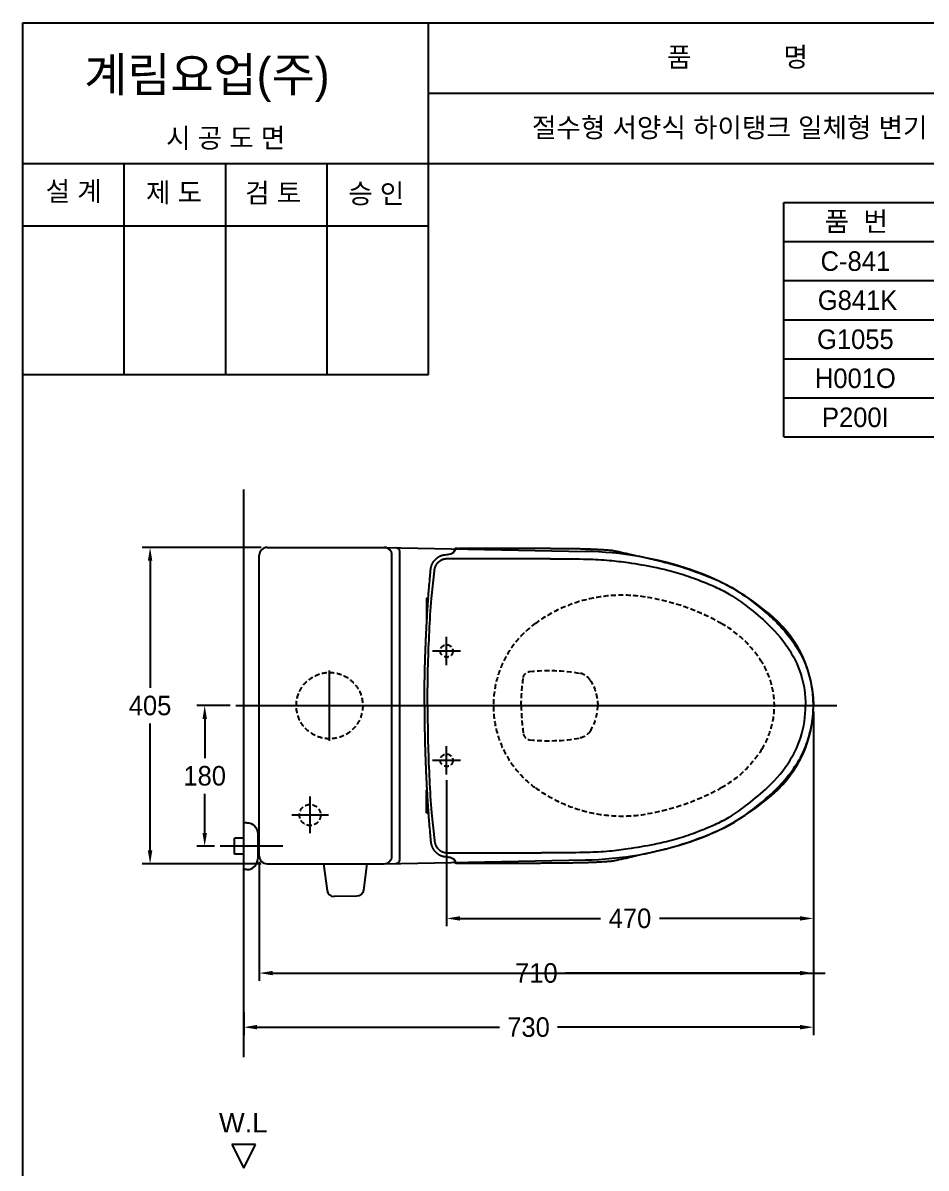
# Model space of a CAD drawing. Header units: millimetres. Extents: x 4660 to 14520, y -4429 to -1100.
# Drawn here: x 6785 to 7942, y -2566 to -1100 of the extents above; entities that cross this region are included whole.
import ezdxf
from ezdxf.enums import TextEntityAlignment as Align
from ezdxf.lldxf.tags import DXFTag

# ---------------------------------------------------------------- set-up
doc = ezdxf.new("R2010")
doc.units = ezdxf.units.MM
doc.linetypes.add('DASHED2', pattern=[9.525, 6.35, -3.175])
for name, color, linetype in [('TEXT', 7, 'Continuous'), ('내부선 및 부속', 4, 'Continuous'), ('도각라인', 255, 'Continuous'), ('외형선', 3, 'Continuous'), ('점선', 6, 'DASHED2'), ('중심선', 1, 'DASHED'), ('치수선', 7, 'Continuous')]:
    doc.layers.add(name, color=color, linetype=linetype)
doc.styles.add('____', font='')
doc.styles.add('타이틀', font='H2GTRM.TTF', dxfattribs={"height": 25})
doc.styles.get('____').set_extended_font_data('굴림')
tags = doc.linetypes.add('DASHDOT', pattern=[70, 31, -13, 13, -13]).pattern_tags.tags
tags[10:11] = [DXFTag(74, 4), DXFTag(75, 0), DXFTag(340, '0'), DXFTag(46, 0.0), DXFTag(50, 0.0), DXFTag(44, 0.0), DXFTag(45, 0.0)]
tags[8:9] = [DXFTag(74, 4), DXFTag(75, 0), DXFTag(340, '0'), DXFTag(46, 0.0), DXFTag(50, 0.0), DXFTag(44, 0.0), DXFTag(45, 0.0)]
tags[6:7] = [DXFTag(74, 4), DXFTag(75, 0), DXFTag(340, '0'), DXFTag(46, 0.0), DXFTag(50, 0.0), DXFTag(44, 0.0), DXFTag(45, 0.0)]
tags[4:5] = [DXFTag(74, 4), DXFTag(75, 0), DXFTag(340, '0'), DXFTag(46, 0.0), DXFTag(50, 0.0), DXFTag(44, 0.0), DXFTag(45, 0.0)]
tags = doc.linetypes.add('DASHED', pattern=[25.72, 12.86, -12.86]).pattern_tags.tags
tags[6:7] = [DXFTag(74, 4), DXFTag(75, 0), DXFTag(340, '0'), DXFTag(46, 0.0), DXFTag(50, 0.0), DXFTag(44, 0.0), DXFTag(45, 0.0)]
tags[4:5] = [DXFTag(74, 4), DXFTag(75, 0), DXFTag(340, '0'), DXFTag(46, 0.0), DXFTag(50, 0.0), DXFTag(44, 0.0), DXFTag(45, 0.0)]
doc.dimstyles.new('MSADIM', dxfattribs={"dimtxt": 33, "dimasz": 17, "dimexe": 10, "dimexo": 7.5, "dimgap": 10, "dimtad": 0, "dimtih": 1, "dimtoh": 1, "dimdec": 0, "dimzin": 1, "dimdsep": 46, "dimtxsty": '____', "dimcen": 11.25, "dimadec": 0, "dimazin": 0, "dimtfac": 1, "dimtdec": 0, "dimtix": 1, "dimtmove": 0, "dimatfit": 3, "dimfxl": 1, "dimtolj": 1, "dimtzin": 1, "dimarcsym": 0})

# ---------------------------------------------------------------- blocks, each defined once
blk = doc.blocks.new('*D14')
at = {"layer": '치수선', "color": 0, "linetype": 'Continuous', "lineweight": -2, "transparency": 16777216}
for p, q in [((7797.8, -1981.6), (7797.8, -2256.6)), ((7327.8, -2069.6), (7327.8, -2256.6)), ((7344.8, -2246.6), (7525.2, -2246.6)), ((7780.8, -2246.6), (7600.5, -2246.6))]:
    blk.add_line(p, q, dxfattribs=at)
at = {"layer": '치수선', "color": 0, "linetype": 'Continuous', "transparency": 16777216}
for points in [[(7344.8, -2243.8), (7344.8, -2249.4), (7327.8, -2246.6)], [(7780.8, -2243.8), (7780.8, -2249.4), (7797.8, -2246.6)]]:
    blk.add_solid(points, dxfattribs=at)
at = {"layer": '치수선', "color": 0, "linetype": 'Continuous', "transparency": 16777216, "insert": (7562.8, -2246.6), "char_height": 25, "attachment_point": 5, "style": '____'}
blk.add_mtext('\\A1;470', dxfattribs=at)
blk = doc.blocks.new('*D15')
at = {"layer": '치수선', "color": 0, "linetype": 'Continuous', "lineweight": -2, "transparency": 16777216}
for p, q in [((7797.8, -1981.6), (7797.8, -2326.6)), ((7087.8, -2174.1), (7087.8, -2326.6)), ((7104.8, -2316.6), (7405.7, -2316.6)), ((7780.8, -2316.6), (7480, -2316.6))]:
    blk.add_line(p, q, dxfattribs=at)
at = {"layer": '치수선', "color": 0, "linetype": 'Continuous', "transparency": 16777216}
for points in [[(7104.8, -2313.8), (7104.8, -2319.4), (7087.8, -2316.6)], [(7780.8, -2313.8), (7780.8, -2319.4), (7797.8, -2316.6)]]:
    blk.add_solid(points, dxfattribs=at)
at = {"layer": '치수선', "color": 0, "linetype": 'Continuous', "transparency": 16777216, "insert": (7442.8, -2316.6), "char_height": 25, "attachment_point": 5, "style": '____'}
blk.add_mtext('\\A1;710', dxfattribs=at)
blk = doc.blocks.new('*D16')
at = {"layer": '치수선', "color": 0, "linetype": 'Continuous', "lineweight": -2, "transparency": 16777216}
for p, q in [((7090.3, -1771.6), (6937.8, -1771.6)), ((6947.8, -1788.6), (6947.8, -1951.3)), ((6947.8, -2159.6), (6947.8, -1996.9)), ((7090.3, -2176.6), (6937.8, -2176.6))]:
    blk.add_line(p, q, dxfattribs=at)
at = {"layer": '치수선', "color": 0, "linetype": 'Continuous', "transparency": 16777216}
for points in [[(6945, -1788.6), (6950.7, -1788.6), (6947.8, -1771.6)], [(6945, -2159.6), (6950.7, -2159.6), (6947.8, -2176.6)]]:
    blk.add_solid(points, dxfattribs=at)
at = {"layer": '치수선', "color": 0, "linetype": 'Continuous', "transparency": 16777216, "insert": (6947.8, -1974.1), "char_height": 25, "attachment_point": 5, "style": '____'}
blk.add_mtext('\\A1;405', dxfattribs=at)
blk = doc.blocks.new('*D17')
at = {"layer": '치수선', "color": 0, "linetype": 'Continuous', "lineweight": -2, "transparency": 16777216}
for p, q in [((7050.3, -1974.1), (7007.8, -1974.1)), ((7017.8, -1991.1), (7017.8, -2041.3)), ((7017.8, -2137.1), (7017.8, -2087)), ((7030.3, -2154.1), (7007.8, -2154.1))]:
    blk.add_line(p, q, dxfattribs=at)
at = {"layer": '치수선', "color": 0, "linetype": 'Continuous', "transparency": 16777216}
for points in [[(7015, -1991.1), (7020.7, -1991.1), (7017.8, -1974.1)], [(7015, -2137.1), (7020.7, -2137.1), (7017.8, -2154.1)]]:
    blk.add_solid(points, dxfattribs=at)
at = {"layer": '치수선', "color": 0, "linetype": 'Continuous', "transparency": 16777216, "insert": (7017.8, -2064.1), "char_height": 25, "attachment_point": 5, "style": '____'}
blk.add_mtext('\\A1;180', dxfattribs=at)
blk = doc.blocks.new('*D22')
at = {"layer": '치수선', "color": 0, "linetype": 'Continuous', "lineweight": -2, "transparency": 16777216}
for p, q in [((7797.8, -2254.1), (7797.8, -2395.9)), ((7067.8, -2366.8), (7067.8, -2395.9)), ((7084.8, -2385.9), (7395.7, -2385.9)), ((7780.8, -2385.9), (7470, -2385.9))]:
    blk.add_line(p, q, dxfattribs=at)
at = {"layer": '치수선', "color": 0, "linetype": 'Continuous', "transparency": 16777216}
for points in [[(7084.8, -2383), (7084.8, -2388.7), (7067.8, -2385.9)], [(7780.8, -2383), (7780.8, -2388.7), (7797.8, -2385.9)]]:
    blk.add_solid(points, dxfattribs=at)
at = {"layer": '치수선', "color": 0, "linetype": 'Continuous', "transparency": 16777216, "insert": (7432.8, -2385.9), "char_height": 25, "attachment_point": 5, "style": '____'}
blk.add_mtext('\\A1;730', dxfattribs=at)

msp = doc.modelspace()

# ---------------------------------------------------------------- linework, layer by layer
at = {"layer": '내부선 및 부속'}
for p, q in [((7257.8, -2166.6), (7257.8, -1781.6)), ((7267.8, -2171.3), (7267.8, -1776.9))]:
    msp.add_line(p, q, dxfattribs=at)
at = {"layer": '내부선 및 부속', "linetype": 'Continuous'}
for p, q in [((7308.4, -1836.9), (7312.2, -1801.5)), ((7308.4, -2111.3), (7312.2, -2146.7)), ((7071.8, -2124.1), (7067.8, -2124.1)), ((7085.8, -2138.1), (7085.8, -2170.1)), ((7055.8, -2164.4), (7055.8, -2143.9)), ((7067.8, -2143.9), (7055.8, -2143.9)), ((7087.8, -2143.9), (7085.8, -2143.9)), ((7067.8, -2164.4), (7055.8, -2164.4)), ((7087.8, -2164.4), (7085.8, -2164.4)), ((7071.8, -2184.1), (7067.8, -2184.1)), ((7170.2, -2176.6), (7174.6, -2210.7)), ((7225.4, -2176.6), (7221.5, -2210.4)), ((7212.6, -2218.3), (7183.5, -2218.5))]:
    msp.add_line(p, q, dxfattribs=at)
at = {"layer": '내부선 및 부속', "linetype": 'Continuous', "flags": 128}
for points in [[(7071.8, -2124.1, -0.414214), (7085.8, -2138.1)], [(7221.5, -2210.4, -0.379025), (7212.6, -2218.3)]]:
    msp.add_lwpolyline(points, format="xyb", dxfattribs=at)
at = {"layer": '내부선 및 부속'}
for centre, radius, start, end in [((7247.8, -1781.6), 10, 0, 90), ((7262.8, -1776.9), 5, 0, 88.8892), ((7247.8, -2166.6), 10, 270, 0), ((7262.8, -2171.3), 5, 271.1108, 0)]:
    msp.add_arc(centre, radius, start, end, dxfattribs=at)
at = {"layer": '내부선 및 부속', "linetype": 'Continuous'}
for centre, radius, start, end in [((7071.8, -2170.1), 14, 270, 360), ((7183.5, -2209.5), 9, 187.3283, 270.36)]:
    msp.add_arc(centre, radius, start, end, dxfattribs=at)
for points, knots in [([(7326.1, -1780.8), (7328.2, -1780.6), (7331.5, -1780.2), (7335.6, -1778.9), (7337.9, -1776.9), (7338.6, -1774.8), (7339, -1773.6), (7339.1, -1772.9)], [0, 0, 0, 0, 0.365249, 0.602127, 0.767607, 0.87495, 1, 1, 1, 1]), ([(7335.6, -1778.5), (7336.3, -1778.1), (7336.8, -1777.7), (7337.4, -1776.8), (7337.7, -1776.3), (7338.3, -1774.6), (7338.5, -1773.8), (7338.6, -1773.3)], [0, 0, 0, 0, 0.27184, 0.27184, 0.635663, 0.635663, 1, 1, 1, 1]), ([(7469.6, -1786), (7482.4, -1786), (7504.7, -1786.2), (7535.1, -1787.6), (7563.9, -1791.2), (7591.4, -1796), (7619, -1802.2), (7645, -1810.9), (7668.8, -1820.3), (7691.8, -1831.5), (7713, -1847.1), (7739.5, -1868.3), (7765.4, -1897), (7784.1, -1933.9), (7787.6, -1960.5), (7787.9, -1974.1)], [0, 0, 0, 0, 0.093653, 0.164046, 0.223339, 0.306249, 0.368717, 0.431233, 0.506855, 0.556726, 0.618117, 0.699663, 0.805979, 0.899628, 1, 1, 1, 1]), ([(7548.3, -1776.9), (7552.6, -1777.8), (7566.2, -1780.9), (7587, -1785.6), (7615.9, -1792.3), (7635, -1798.2), (7646.9, -1802.6)], [0, 0, 0, 0, 0.127278, 0.411073, 0.628105, 1, 1, 1, 1]), ([(7646.9, -1802.6), (7658.3, -1806.8), (7673.2, -1812.6), (7691.2, -1821.4), (7710.2, -1833.2), (7729.1, -1848.2), (7748.1, -1864.6), (7762, -1879.4), (7776.3, -1897.9), (7788.9, -1921.8), (7796, -1947.3), (7797.8, -1965), (7797.8, -1974.1)], [0, 0, 0, 0, 0.150256, 0.1971, 0.246973, 0.425111, 0.493876, 0.556337, 0.675024, 0.781285, 0.887301, 1, 1, 1, 1]), ([(7303.4, -1974.1), (7303.4, -1956.5), (7303.6, -1938.9), (7304.9, -1893.2), (7306.3, -1865), (7308.4, -1836.9)], [0, 0, 0, 0, 0.384285, 0.384285, 1, 1, 1, 1]), ([(7303.4, -1974.1), (7303.4, -1991.7), (7303.6, -2009.3), (7304.9, -2055), (7306.3, -2083.2), (7308.4, -2111.3)], [0, 0, 0, 0, 0.384285, 0.384285, 1, 1, 1, 1]), ([(7469.6, -2162.2), (7482.4, -2162.2), (7504.7, -2162), (7535.1, -2160.6), (7563.9, -2157), (7591.4, -2152.2), (7619, -2146), (7645, -2137.4), (7668.8, -2127.9), (7691.8, -2116.7), (7713, -2101.1), (7739.5, -2079.9), (7765.4, -2051.3), (7784.1, -2014.4), (7787.6, -1987.7), (7787.9, -1974.1)], [0, 0, 0, 0, 0.093653, 0.164046, 0.223339, 0.306249, 0.368717, 0.431233, 0.506855, 0.556726, 0.618117, 0.699663, 0.805979, 0.899628, 1, 1, 1, 1]), ([(7646.9, -2145.6), (7658.3, -2141.4), (7673.2, -2135.6), (7691.2, -2126.8), (7710.2, -2115), (7729.1, -2100), (7748.1, -2083.6), (7762, -2068.8), (7776.3, -2050.4), (7788.9, -2026.5), (7796, -2001), (7797.8, -1983.3), (7797.8, -1974.1)], [0, 0, 0, 0, 0.150256, 0.1971, 0.246973, 0.425111, 0.493876, 0.556337, 0.675024, 0.781285, 0.887301, 1, 1, 1, 1]), ([(7548.3, -2171.3), (7552.6, -2170.4), (7566.2, -2167.4), (7587, -2162.6), (7615.9, -2155.9), (7635, -2150), (7646.9, -2145.6)], [0, 0, 0, 0, 0.127278, 0.411073, 0.628105, 1, 1, 1, 1]), ([(7326.1, -2167.4), (7328.2, -2167.6), (7331.5, -2168), (7335.6, -2169.4), (7337.9, -2171.3), (7338.6, -2173.5), (7339, -2174.6), (7339.1, -2175.3)], [0, 0, 0, 0, 0.365249, 0.602127, 0.767607, 0.87495, 1, 1, 1, 1]), ([(7335.6, -2169.7), (7336.3, -2170.1), (7336.8, -2170.5), (7337.4, -2171.4), (7337.7, -2171.9), (7338.3, -2173.6), (7338.5, -2174.4), (7338.6, -2174.9)], [0, 0, 0, 0, 0.27184, 0.27184, 0.635663, 0.635663, 1, 1, 1, 1])]:
    msp.add_open_spline(points, degree=3, knots=knots, dxfattribs=at)
for points, weights in [([(7338.6, -1773.3), (7338.7, -1772.9), (7339.1, -1772.9)], [1, 0.759584069252, 1]), ([(7339.2, -1772.8), (7339.3, -1772.7), (7339.5, -1772.6)], [1, 0.97375112772, 1]), ([(7339.5, -1772.6), (7340.2, -1772.5), (7341, -1772.4)], [1, 0.995997786522, 1]), ([(7343.8, -1772.3), (7392.2, -1772.2), (7440.7, -1772.5)], [1, 0.99998986721, 1]), ([(7440.7, -1772.5), (7464.9, -1772.7), (7489, -1773)], [1, 0.999997258186, 1]), ([(7489, -1773), (7513.3, -1773.1), (7537.5, -1775)], [1, 0.99938338995, 1]), ([(7308.1, -1796.4), (7310.5, -1786.8), (7319.4, -1782.6)], [1, 0.905401706696, 1]), ([(7319.4, -1782.6), (7322.6, -1781.2), (7326.1, -1780.8)], [1, 0.986322164536, 1]), ([(7328.5, -1785.8), (7379.8, -1785.5), (7431, -1785.7)], [1, 0.999987840652, 1]), ([(7431, -1785.7), (7439.6, -1785.8), (7448.2, -1785.8)], [1, 0.999999582767, 1]), ([(7537.5, -1775), (7538.5, -1775.1), (7539.6, -1775.2)], [1, 0.999780237675, 1]), ([(7539.6, -1775.2), (7540.6, -1775.4), (7541.6, -1775.6)], [1, 0.999994516373, 1]), ([(7541.6, -1775.6), (7545, -1776.2), (7548.3, -1776.9)], [1, 0.999980866909, 1]), ([(7306.1, -1815.5), (7306.7, -1807.7), (7307.4, -1800)], [1, 0.999991178513, 1]), ([(7307.4, -1800), (7307.6, -1798.1), (7308.1, -1796.4)], [1, 0.996846735477, 1]), ([(7304.3, -1835.9), (7305.1, -1825.9), (7305.9, -1815.9)], [1, 0.999985337257, 1]), ([(7299.4, -1974.1), (7299.4, -1905.3), (7304.4, -1836.6)], [1, 0.999331831932, 1]), ([(7303.1, -1836.6), (7302, -1836.6), (7302, -1837.7)], [1, 0.709781348705, 1]), ([(7299.4, -1974.1), (7299.4, -2042.9), (7304.4, -2111.6)], [1, 0.999331831932, 1]), ([(7302, -2083), (7302, -2082.4), (7302.5, -2082.1)], [1, 0.875766694546, 1]), ([(7303.1, -2111.6), (7302, -2111.6), (7302, -2110.6)], [1, 0.709781348705, 1]), ([(7304.3, -2112.3), (7305.1, -2122.3), (7305.9, -2132.3)], [1, 0.999985337257, 1]), ([(7306.1, -2132.7), (7306.7, -2140.5), (7307.4, -2148.3)], [1, 0.999991178513, 1]), ([(7307.4, -2148.3), (7307.6, -2150.1), (7308.1, -2151.8)], [1, 0.996846735477, 1]), ([(7308.1, -2151.8), (7310.5, -2161.4), (7319.4, -2165.6)], [1, 0.905401706696, 1]), ([(7319.4, -2165.6), (7322.6, -2167.1), (7326.1, -2167.4)], [1, 0.986322164536, 1]), ([(7328.5, -2162.5), (7379.8, -2162.7), (7431, -2162.5)], [1, 0.999987840652, 1]), ([(7431, -2162.5), (7439.6, -2162.5), (7448.2, -2162.4)], [1, 0.999999582767, 1]), ([(7338.6, -2174.9), (7338.7, -2175.4), (7339.1, -2175.3)], [1, 0.759584069252, 1]), ([(7339.2, -2175.4), (7339.3, -2175.5), (7339.5, -2175.6)], [1, 0.97375112772, 1]), ([(7339.5, -2175.6), (7340.2, -2175.8), (7341, -2175.8)], [1, 0.995997786522, 1]), ([(7341, -2175.8), (7341.5, -2175.9), (7342, -2175.9)], [1, 0.999717116356, 1]), ([(7342, -2175.9), (7342.1, -2175.9), (7342.2, -2175.9)], [1, 0.999998092651, 1]), ([(7342.2, -2175.9), (7342.5, -2175.9), (7342.9, -2175.9)], [1, 0.999943375587, 1]), ([(7342.9, -2175.9), (7343.3, -2175.9), (7343.8, -2175.9)], [1, 0.999943435192, 1]), ([(7343.8, -2175.9), (7392.2, -2176), (7440.7, -2175.7)], [1, 0.99998986721, 1]), ([(7440.7, -2175.7), (7464.9, -2175.5), (7489, -2175.2)], [1, 0.999997258186, 1]), ([(7489, -2175.2), (7513.3, -2175.1), (7537.5, -2173.2)], [1, 0.99938338995, 1]), ([(7537.5, -2173.2), (7538.5, -2173.1), (7539.6, -2173)], [1, 0.999780237675, 1]), ([(7539.6, -2173), (7540.6, -2172.8), (7541.6, -2172.7)], [1, 0.999994516373, 1]), ([(7541.6, -2172.7), (7545, -2172), (7548.3, -2171.3)], [1, 0.999980866909, 1])]:
    msp.add_rational_spline(points, weights, degree=2, dxfattribs=at)
for points, degree in [([(7339.1, -1772.9), (7339.1, -1772.9), (7339.1, -1772.8), (7339.1, -1772.8), (7339.2, -1772.8), (7339.2, -1772.8)], 5), ([(7448.2, -1785.8), (7458.9, -1785.9), (7469.6, -1786)], 2), ([(7302, -1837.7), (7302, -1851.4), (7302, -1865.2)], 2), ([(7304.4, -1836.6), (7303.8, -1836.6), (7303.1, -1836.6)], 2), ([(7302, -2110.6), (7302, -2096.8), (7302, -2083)], 2), ([(7304.4, -2111.6), (7303.8, -2111.6), (7303.1, -2111.6)], 2), ([(7448.2, -2162.4), (7458.9, -2162.3), (7469.6, -2162.2)], 2), ([(7339.1, -2175.3), (7339.1, -2175.4), (7339.1, -2175.4), (7339.1, -2175.4), (7339.2, -2175.4), (7339.2, -2175.4)], 5)]:
    msp.add_open_spline(points, degree=degree, dxfattribs=at)
for points in [[(7312.2, -1801.5), (7312.5, -1798.3), (7313.8, -1795.4), (7315.1, -1792.5), (7317.4, -1790.3), (7319.7, -1788.1), (7322.6, -1786.9), (7324.1, -1786.3), (7325.6, -1786), (7326.4, -1785.9), (7327.1, -1785.8), (7327.8, -1785.8), (7328.5, -1785.8)], [(7312.2, -2146.7), (7312.5, -2149.9), (7313.8, -2152.8), (7315.1, -2155.7), (7317.4, -2157.9), (7319.7, -2160.1), (7322.6, -2161.3), (7324.1, -2161.9), (7325.6, -2162.2), (7326.4, -2162.3), (7327.1, -2162.4), (7327.8, -2162.5), (7328.5, -2162.5)]]:
    msp.add_rational_spline(points, [1, 0.985439419746, 1, 0.983340084553, 1, 0.981753587723, 1, 0.995261609554, 1, 0.998759031296, 1, 0.999247133732, 1], degree=2, knots=[0, 0, 0, 0.253131, 0.253131, 0.505475, 0.505475, 0.756562, 0.756562, 0.881321, 0.881321, 0.943657, 0.943657, 1, 1, 1], dxfattribs=at)
at = {"layer": '도각라인', "color": 7}
for p, q in [((6784.8, -3629.9), (6784.8, -1099.9)), ((6784.8, -1099.9), (8584.8, -1099.9)), ((7304.8, -1549.9), (7304.8, -1099.9)), ((7304.8, -1189.9), (8584.8, -1189.9)), ((6784.8, -1279.9), (8584.8, -1279.9)), ((6914.8, -1549.9), (6914.8, -1279.9)), ((7044.8, -1549.9), (7044.8, -1279.9)), ((7174.8, -1549.9), (7174.8, -1279.9)), ((7759.8, -1579.9), (7759.8, -1329.9)), ((7759.8, -1329.9), (8554.8, -1329.9)), ((6784.8, -1359.9), (7304.8, -1359.9)), ((7759.8, -1379.9), (8554.8, -1379.9)), ((7759.8, -1429.9), (8554.8, -1429.9)), ((7759.8, -1479.9), (8554.8, -1479.9)), ((7759.8, -1529.9), (8554.8, -1529.9)), ((6784.8, -1549.9), (7304.8, -1549.9)), ((7759.8, -1629.9), (7759.8, -1579.9)), ((7759.8, -1579.9), (8554.8, -1579.9)), ((7759.8, -1629.9), (8554.8, -1629.9))]:
    msp.add_line(p, q, dxfattribs=at)
at = {"layer": '외형선', "linetype": 'Continuous'}
for p, q in [((7067.8, -2424.3), (7067.8, -1697.4)), ((7082.8, -2536.3), (7052.8, -2536.3)), ((7052.8, -2536.3), (7067.8, -2566.3)), ((7067.8, -2566.3), (7082.8, -2536.3))]:
    msp.add_line(p, q, dxfattribs=at)
at = {"layer": '외형선'}
for p, q in [((7097.8, -1771.6), (7247.8, -1771.6)), ((7248, -1771.6), (7505.6, -1776.6)), ((7087.8, -2166.6), (7087.8, -1781.6)), ((7097.8, -2176.6), (7247.8, -2176.6)), ((7248, -2176.6), (7505.6, -2171.6))]:
    msp.add_line(p, q, dxfattribs=at)
for centre, radius, start, end in [((7097.8, -1781.6), 10, 90, 180), ((7496.9, -2226.5), 450, 71.2867, 88.8892), ((7541.8, -2093.9), 310, 48.4889, 71.4001), ((7647.8, -1974.1), 150, 311.5111, 48.4889), ((7541.8, -1854.3), 310, 288.5999, 311.5111), ((7496.9, -1721.7), 450, 271.1108, 288.7133), ((7097.8, -2166.6), 10, 180, 270)]:
    msp.add_arc(centre, radius, start, end, dxfattribs=at)
at = {"layer": '외형선', "linetype": 'Continuous'}
for points, weights in [([(7341, -1772.4), (7341.5, -1772.4), (7342, -1772.3)], [1, 0.999717116356, 1]), ([(7342.2, -1772.3), (7342.5, -1772.3), (7342.9, -1772.3)], [1, 0.999943375587, 1])]:
    msp.add_rational_spline(points, weights, degree=2, dxfattribs=at)
at = {"layer": '점선', "flags": 128}
for points in [[(7426.2, -1938, -0.340717), (7434.2, -1930.4)], [(7434.2, -1930.4, -0.070312), (7498.5, -1932.6)], [(7423.5, -1974.1, -0.037774), (7426.2, -1938)], [(7511.8, -1941.4, -0.145176), (7521.5, -1974.1)], [(7511.8, -2006.8, -0.207813), (7498.5, -2015.6)], [(7731.9, -2029.7, -0.124986), (7680.4, -2079.1)], [(7680.4, -2079.1, -0.089919), (7582.7, -2113.2, -0.089919)]]:
    msp.add_lwpolyline(points, format="xyb", dxfattribs=at)
at = {"layer": '점선'}
for centre, radius in [((7327.8, -1904.1), 8), ((7177.8, -1974.1), 42.5), ((7327.8, -2044.1), 8), ((7152.8, -2114.1), 13.5)]:
    msp.add_circle(centre, radius, dxfattribs=at)
for centre, radius, start, end in [((7553.1, -2022.7), 190, 81.0299, 125.9342), ((7537.5, -2121.5), 290, 60.4773, 81.0299), ((7517.8, -1974.1), 130, 125.9129, 234.0658), ((7608.9, -1995.3), 145, 31.9805, 60.4773), ((7642.8, -1974.1), 105, 328.0195, 31.9805), ((7495, -1952.3), 20, 33.0409, 79.9998), ((7663.5, -1974.1), 240, 180, 188.653), ((7461.5, -1974.1), 60, 326.9591, 0.0001), ((7435.1, -2008.9), 9, 188.653, 263.9124), ((7458.6, -1789.1), 230, 263.9124, 280.0002), ((7553.1, -1925.5), 190, 234.0658, 278.9701)]:
    msp.add_arc(centre, radius, start, end, dxfattribs=at)
at = {"layer": '중심선', "linetype": 'DASHDOT'}
for p, q in [((7327.8, -1922.1), (7327.8, -1886.1)), ((7309.8, -1904.1), (7345.8, -1904.1)), ((7177.8, -2019.1), (7177.8, -1929.1)), ((7057.8, -1974.1), (7827.8, -1974.1)), ((7327.8, -2062.1), (7327.8, -2026.1)), ((7309.8, -2044.1), (7345.8, -2044.1)), ((7152.8, -2137.6), (7152.8, -2090.6)), ((7129.3, -2114.1), (7176.3, -2114.1)), ((7117.8, -2154.1), (7037.8, -2154.1))]:
    msp.add_line(p, q, dxfattribs=at)
at = {"layer": '치수선'}
msp.add_line((7097.8, -2316.6), (7812.8, -2316.6), dxfattribs=at)

# ---------------------------------------------------------------- texts
at = {"layer": 'TEXT', "style": '타이틀'}
for s, p in [('품             명', (7700.5, -1143.5)), ('시 공 도 면', (7044.7, -1247.2)), ('절수형 서양식 하이탱크 일체형 변기', (7690.6, -1233.9)), ('설 계', (6849.9, -1315.3)), ('제 도', (6978.6, -1317)), ('검 토', (7105.6, -1317.6)), ('승 인', (7237.6, -1318.4)), ('품  번', (7852.8, -1354.1)), ('C-841', (7851.6, -1404.9)), ('G841K', (7854.4, -1454.9)), ('G1055', (7851.6, -1504.9)), ('H001O', (7851.6, -1554.9)), ('P200I', (7851.6, -1604.9))]:
    msp.add_text(s, height=25, dxfattribs=at).set_placement(p, align=Align.MIDDLE_CENTER)
msp.add_text('계림요업(주)', height=44, dxfattribs=at).set_placement((6863.5, -1188.1))
at = {"layer": 'TEXT', "insert": (7036.1, -2495.7), "char_height": 25, "width": 248.993, "attachment_point": 1, "line_spacing_factor": 0.963855, "style": '타이틀'}
msp.add_mtext('\\fArial;W.L', dxfattribs=at)

# ---------------------------------------------------------------- dimensions: what is measured, and where the dimension line sits
at = {"layer": '치수선', "linetype": 'Continuous'}
for base, p1, p2, picture, middle in [((6947.8, -2176.6), (7097.8, -1771.6), (7097.8, -2176.6), '*D16', (6947.8, -1974.1)), ((7017.8, -2154.1), (7057.8, -1974.1), (7037.8, -2154.1), '*D17', (7017.8, -2064.1))]:
    dim = msp.add_linear_dim(base=base, p1=p1, p2=p2, angle=90, dimstyle='MSADIM', override={"dimtxt": 25}, dxfattribs=at)
    dim.commit()
    dim.dimension.update_dxf_attribs({"geometry": picture, "text_midpoint": middle})
for base, p1, p2, picture, middle in [((7797.8, -2316.6), (7087.8, -2166.6), (7797.8, -1974.1), '*D15', (7442.8, -2316.6)), ((7797.8, -2246.6), (7327.8, -2062.1), (7797.8, -1974.1), '*D14', (7562.8, -2246.6)), ((7067.8, -2385.9), (7797.8, -2246.6), (7067.8, -2359.3), '*D22', (7432.8, -2385.9))]:
    dim = msp.add_linear_dim(base=base, p1=p1, p2=p2, dimstyle='MSADIM', override={"dimtxt": 25}, dxfattribs=at)
    dim.commit()
    dim.dimension.update_dxf_attribs({"geometry": picture, "text_midpoint": middle})

doc.saveas('drawing.dxf')
